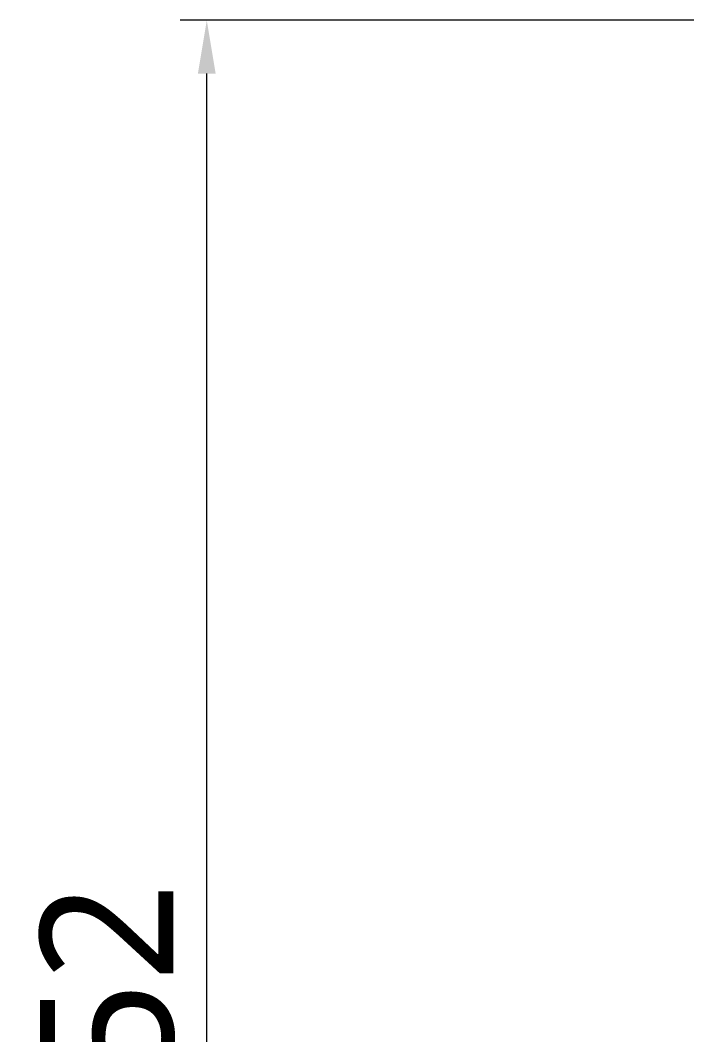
# Model space of a CAD drawing. Extents: x 0 to 1647, y 4681 to 5260.
# Drawn here: x 997.5 to 1047.6, y 4998.5 to 5074.7 of the extents above; entities that cross this region are included whole.
import ezdxf

# ---------------------------------------------------------------- set-up
doc = ezdxf.new("R2010")
doc.units = 0
doc.header["$LTSCALE"] = 30
doc.header["$MEASUREMENT"] = 0
doc.header["$PDMODE"] = 3
doc.header["$PDSIZE"] = -10
doc.layers.get('0').update_dxf_attribs({"linetype": 'CONTINUOUS'})
doc.layers.get('DEFPOINTS').update_dxf_attribs({"linetype": 'CONTINUOUS'})
doc.styles.add('Daelim Dimension', font='NanumGothic.ttf')
doc.dimstyles.new('DEFAULT', dxfattribs={"dimscale": 2, "dimtxt": 2, "dimasz": 2, "dimexe": 0, "dimexo": 2, "dimgap": 1, "dimtad": 1, "dimdec": 1, "dimzin": 9, "dimdsep": 46, "dimtxsty": 'Daelim Dimension', "dimcen": 0.5, "dimclrd": 252, "dimclre": 252, "dimclrt": 3, "dimadec": 1, "dimazin": 0, "dimtfac": 1, "dimtdec": 1, "dimtix": 1, "dimtmove": 0, "dimatfit": 3, "dimfxl": 0, "dimtolj": 1, "dimtzin": 1, "dimlwd": 9, "dimlwe": 9, "dimarcsym": 0})

# ---------------------------------------------------------------- blocks, each defined once
blk = doc.blocks.new('*D12')
at = {"color": 5, "lineweight": 9, "ltscale": 0.5}
for p, q in [((1072.567, 5074.737), (1009.525, 5074.737)), ((1011.525, 4926.837), (1011.525, 5070.737)), ((1051.567, 4922.837), (1009.525, 4922.837))]:
    blk.add_line(p, q, dxfattribs=at)
at = {"color": 5, "ltscale": 0.5}
for points in [[(1010.858, 5070.737), (1012.191, 5070.737), (1011.525, 5074.737)], [(1010.858, 4926.837), (1012.191, 4926.837), (1011.525, 4922.837)]]:
    blk.add_solid(points, dxfattribs=at)
at = {"layer": 'DEFPOINTS', "color": 0, "ltscale": 0.5}
for p in [(1011.525, 5074.737), (1076.567, 5074.737), (1055.567, 4922.837)]:
    blk.add_point(p, dxfattribs=at)
at = {"color": 7, "ltscale": 0.5, "insert": (1004.081, 4998.787), "char_height": 10, "attachment_point": 5, "rotation": 90, "style": 'Daelim Dimension'}
blk.add_mtext('\\A1;152', dxfattribs=at)

msp = doc.modelspace()

# ---------------------------------------------------------------- dimensions: what is measured, and where the dimension line sits
at = {"color": 5, "ltscale": 0.5}
dim = msp.add_linear_dim(base=(1011.525, 5074.737), p1=(1055.567, 4922.837), p2=(1076.567, 5074.737), angle=90, dimstyle='DEFAULT', override={"dimtxt": 5, "dimexe": 1, "dimdec": 0, "dimclrd": 5, "dimclre": 5, "dimclrt": 7}, dxfattribs=at)
dim.commit()
dim.dimension.update_dxf_attribs({"geometry": '*D12', "text_midpoint": (1011.525, 4998.787), "dimtype": 160})

doc.saveas('drawing.dxf')
